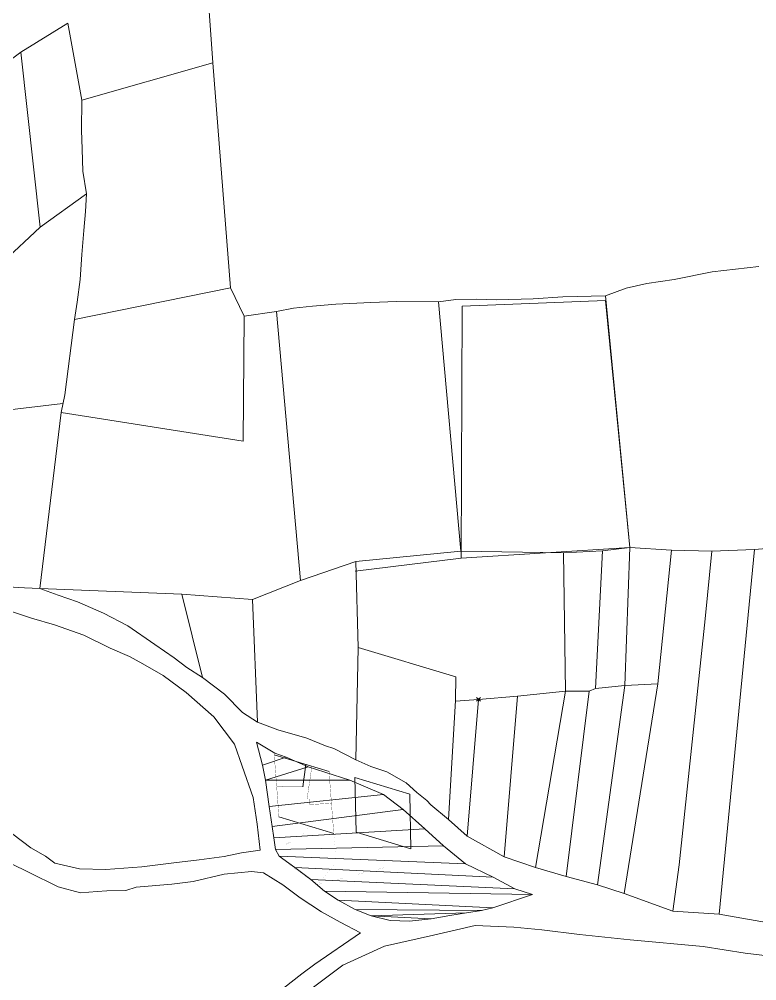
# Model space of a CAD drawing. Header units: millimetres. Extents: x 78982 to 618039, y 503579 to 1320172.
# Drawn here: x 80470 to 81037, y 504417 to 505155 of the extents above; entities that cross this region are included whole.
import ezdxf

# ---------------------------------------------------------------- set-up
doc = ezdxf.new("R2010")
doc.units = ezdxf.units.MM
doc.header["$PDMODE"] = 35
doc.header["$PDSIZE"] = 1.5

msp = doc.modelspace()

# ---------------------------------------------------------------- linework, layer by layer
at = {"color": 1, "lineweight": 0}
for p, q in [((80471.627, 505129.938), (80437.474, 505104.843)), ((80486.396, 504995.595), (80471.627, 505129.938)), ((80518.597, 505093.102), (80619.045, 505121.875)), ((80619.045, 505121.875), (80632.771, 504948.901)), ((80486.396, 504995.595), (80522.071, 505021.208)), ((80458.095, 504969.008), (80486.396, 504995.595)), ((80632.771, 504948.901), (80512.732, 504924.592)), ((80632.771, 504948.901), (80643.318, 504927.106)), ((80920.941, 504942.9), (80939.616, 504749.371)), ((80792.401, 504938.111), (80809.794, 504746.607)), ((80667.942, 504930.803), (80643.318, 504927.106)), ((80686.441, 504724.058), (80667.942, 504930.803)), ((80505.45, 504866.867), (80512.732, 504924.592)), ((80502.483, 504853.128), (80505.45, 504866.867)), ((80364.314, 504843.964), (80503.966, 504859.998)), ((80486.256, 504718.103), (80502.483, 504853.128)), ((80939.616, 504749.371), (80918.541, 504746.965)), ((80935.669, 504643.384), (80939.616, 504749.371)), ((80971.642, 504747.519), (80939.616, 504749.371)), ((81075.285, 504751.66), (81035.416, 504747.878)), ((80809.794, 504746.607), (80729.041, 504738.783)), ((80888.569, 504745.272), (80809.794, 504746.607)), ((80918.541, 504746.965), (80888.569, 504745.272)), ((80890.213, 504639.062), (80888.569, 504745.272)), ((80961.069, 504644.797), (80971.642, 504747.519)), ((81002.646, 504746.677), (80971.642, 504747.519)), ((81035.416, 504747.878), (81002.646, 504746.677)), ((81008.104, 504467.945), (81035.416, 504747.878)), ((80729.041, 504738.783), (80686.441, 504724.058)), ((80729.041, 504738.783), (80730.702, 504672.723)), ((80686.441, 504724.058), (80649.684, 504709.621)), ((80595.286, 504713.635), (80486.256, 504718.103)), ((80611.163, 504649.687), (80595.286, 504713.635)), ((80595.286, 504713.635), (80649.684, 504709.621)), ((80649.684, 504709.621), (80653.544, 504615.367)), ((80730.702, 504672.723), (80728.925, 504586.314)), ((80853.138, 504635.295), (80890.213, 504639.062)), ((80890.213, 504639.062), (80867.128, 504503.743)), ((80890.213, 504639.062), (80908.252, 504639.163)), ((80890.545, 504496.76), (80908.252, 504639.163)), ((80913.068, 504641.223), (80935.669, 504643.384)), ((80935.669, 504643.384), (80914.722, 504490.289)), ((80935.087, 504483.797), (80961.069, 504644.797)), ((80961.069, 504644.797), (80935.669, 504643.384)), ((80800.086, 504540.466), (80805.644, 504631.978)), ((80823.171, 504632.84), (80805.612, 504631.455)), ((80814.644, 504527.843), (80823.171, 504632.84)), ((80853.138, 504635.295), (80823.171, 504632.84)), ((80842.941, 504511.993), (80853.138, 504635.295)), ((80800.086, 504540.466), (80814.644, 504527.843)), ((80814.644, 504527.843), (80842.941, 504511.993)), ((80842.941, 504511.993), (80867.128, 504503.743)), ((80867.128, 504503.743), (80890.545, 504496.76)), ((80890.545, 504496.76), (80914.722, 504490.289)), ((80914.722, 504490.289), (80935.087, 504483.797)), ((80935.087, 504483.797), (80972.519, 504470.032)), ((80972.519, 504470.032), (81008.104, 504467.945)), ((81008.104, 504467.945), (81053.125, 504459.813))]:
    msp.add_line(p, q, dxfattribs=at)
for points in [[(80594.374, 505255.145), (80602.893, 505232.323), (80612.945, 505208.239), (80619.045, 505121.875)], [(80518.597, 505093.102), (80507.83, 505152.25), (80471.627, 505129.938)], [(80522.071, 505021.208), (80519.174, 505038.471), (80518.819, 505055.495), (80518.225, 505069.976), (80518.597, 505093.102)], [(80512.732, 504924.592), (80514.939, 504938.072), (80517.124, 504955.364), (80518.534, 504974.685), (80519.951, 504992.989), (80521.389, 505007.482), (80522.071, 505021.208)], [(81038.704, 504965.418), (81002.903, 504961.15), (80973.463, 504955.394), (80952.647, 504952.227), (80936.661, 504948.58), (80920.941, 504942.9)], [(80920.941, 504942.9), (80888.169, 504941.954), (80865.31, 504940.554), (80837.366, 504939.634), (80821.863, 504940.309), (80805.857, 504939.965), (80792.401, 504938.111)], [(80792.401, 504938.111), (80760.131, 504938.437), (80740.571, 504937.565), (80713.645, 504936.396), (80695.614, 504934.77), (80681.139, 504933.418), (80667.942, 504930.803)], [(80643.318, 504927.106), (80642.359, 504831.3), (80502.483, 504853.128)], [(80324.88, 504766.492), (80340.96, 504754.131), (80359.312, 504744.324), (80375.617, 504737.046), (80393.962, 504728.51), (80411.016, 504723.269), (80428.307, 504721.08), (80444.308, 504722.186), (80461.603, 504719.234), (80474.312, 504718.544), (80486.256, 504718.103)], [(80908.252, 504639.163), (80913.068, 504641.223), (80918.541, 504746.965)], [(80972.519, 504470.032), (80977.39, 504505.635), (80997.362, 504694.808), (81002.646, 504746.677)], [(80486.256, 504718.103), (80500.262, 504712.845), (80515.029, 504707.846), (80535.154, 504699.065), (80553.76, 504689.26), (80574.68, 504674.893), (80589.476, 504664.812), (80599.176, 504657.243), (80611.163, 504649.687)], [(80465.521, 504529.18), (80479.303, 504518.839), (80490.521, 504512.295), (80497.667, 504506.999), (80516.748, 504502.786), (80536.825, 504502.137), (80564.508, 504504.326), (80589.137, 504507.26), (80608.687, 504509.657), (80627.729, 504512.051), (80641.179, 504514.922), (80655.395, 504517.035), (80653.244, 504537.098), (80650.075, 504557.409), (80641.548, 504581.502), (80635.858, 504598.496), (80619.98, 504619.498), (80598.527, 504638.181), (80580.917, 504651.296), (80565.366, 504660.102), (80555.168, 504665.889), (80540.14, 504672.158), (80520.008, 504682.209), (80497.601, 504690.214), (80479.785, 504695.196), (80459.163, 504702.195)], [(80805.644, 504631.978), (80805.79, 504650.275), (80730.702, 504672.723)], [(80611.163, 504649.687), (80628.009, 504636.822), (80641.813, 504622.67), (80653.544, 504615.367)], [(80653.544, 504615.367), (80669.079, 504609.355), (80691.475, 504603.129), (80705.74, 504597.11), (80712.104, 504595.113), (80728.925, 504586.314)], [(80728.925, 504586.314), (80740.643, 504581.298), (80752.863, 504577.301), (80767.65, 504568.744), (80775.824, 504561.421), (80783.484, 504555.111), (80786.553, 504551.825), (80800.086, 504540.466)], [(80732.505, 504453.433), (80716.957, 504461.731), (80702.682, 504469.528), (80686.357, 504480.363), (80672.83, 504490.451), (80658.04, 504499.516), (80648.885, 504500.735), (80627.809, 504498.584), (80603.959, 504492.859), (80587.708, 504490.988), (80560.281, 504488.547), (80552.166, 504485.96), (80537.683, 504485.879), (80530.318, 504485.329), (80517.366, 504484.239), (80500.316, 504488.717), (80477.381, 504500.023), (80464.384, 504506.557)], [(81138.032, 504409.723), (81095.247, 504426.253), (81062.172, 504433.69), (81028.1, 504437.818), (80995.801, 504442.973), (80939.871, 504448.248), (80900.971, 504452.349), (80871.985, 504455.743), (80850.375, 504457.909), (80820.639, 504459.266), (80788.669, 504451.716), (80751.113, 504443.373), (80718.931, 504428.707), (80685.287, 504403.361)], [(80732.505, 504453.433), (80697.584, 504429.35), (80687.464, 504421.923), (80673.554, 504410.918), (80650.538, 504393), (80630.269, 504383.23), (80602.908, 504369.608), (80582.636, 504360.346), (80577.559, 504359.555), (80549.681, 504347.454), (80520.805, 504332.299), (80484.055, 504316.591), (80451.871, 504302.179), (80420.192, 504288.279), (80398.131, 504280.785), (80375.058, 504272.524), (80348.685, 504263.735), (80319.021, 504252.895), (80296.705, 504245.4), (80275.4, 504238.928), (80257.135, 504233.996), (80233.554, 504225.732)]]:
    msp.add_lwpolyline(points, dxfattribs=at)
at = {"color": 1, "lineweight": 0, "ltscale": 0.5, "flags": 128}
msp.add_lwpolyline([(80939.616, 504749.371), (80809.869, 504741.262), (80810.823, 504934.759), (80920.735, 504939.177)], close=True, dxfattribs=at)
msp.add_lwpolyline([(80939.616, 504749.371), (80809.869, 504741.262), (80810.823, 504934.759), (80920.735, 504939.177)], close=True, dxfattribs=at)
for points in [[(80809.869, 504741.262), (80809.869, 504741.262), (80728.616, 504731.371)], [(80708.421, 504577.305), (80666.327, 504590.116)], [(80690.675, 504582.706), (80688.17, 504565.553)], [(80712.046, 504529.843), (80669.953, 504542.655)]]:
    msp.add_lwpolyline(points, dxfattribs=at)
for points, const_width in [([(80669.953, 504542.655), (80712.046, 504529.843), (80708.421, 504577.305), (80666.327, 504590.116)], 0.2), ([(80695.219, 504581.323), (80708.421, 504577.305), (80710.272, 504553.075), (80693.596, 504551.969), (80693.57, 504556.319), (80691.54, 504556.308)], 0.2), ([(80692.89, 504565.491), (80691.54, 504556.308), (80693.596, 504556.319), (80693.596, 504551.969), (80710.272, 504553.075), (80712.046, 504529.843), (80669.953, 504542.655), (80668.178, 504565.887)], 0.2), ([(80699.17, 504490.465), (80676.284, 504507.281), (80670.599, 504512.173), (80668.694, 504515.05), (80667.334, 504517.611), (80686.637, 504527.124), (80692.913, 504535.666), (80712.046, 504529.843), (80714.123, 504507.941)], 0.02)]:
    msp.add_lwpolyline(points, close=True, dxfattribs=dict(at, const_width=const_width))
for points, const_width in [([(80666.327, 504590.116), (80669.953, 504542.655)], 0.2), ([(80695.219, 504581.323), (80692.907, 504565.491), (80668.184, 504565.814)], 0.2), ([(80692.89, 504565.491), (80691.54, 504556.308), (80693.596, 504556.319), (80693.596, 504551.969), (80710.272, 504553.075), (80712.046, 504529.843)], 0.2), ([(80686.637, 504527.124), (80692.913, 504535.666)], 0.02), ([(80692.913, 504535.666), (80712.046, 504529.843)], 0.02), ([(80699.17, 504490.465), (80714.123, 504507.941), (80712.046, 504529.843)], 0.02), ([(80667.353, 504517.617), (80686.637, 504527.124)], 0.02), ([(80667.334, 504517.611), (80668.694, 504515.05), (80670.599, 504512.173), (80676.284, 504507.281), (80699.17, 504490.465)], 0.02), ([(80762.17, 504506.465), (80699.17, 504490.465)], 0.02)]:
    msp.add_lwpolyline(points, dxfattribs=dict(at, const_width=const_width))
at = {"color": 1, "lineweight": 0}
msp.add_lwpolyline([(80770.417, 504559.978), (80728.324, 504572.79), (80729.192, 504530.898), (80771.286, 504518.087)], close=True, dxfattribs=at)
msp.add_point((80823.171, 504632.84), dxfattribs=at)

# ---------------------------------------------------------------- meshes
mesh = msp.add_polyface(dxfattribs=at)
corners = [(80675.554, 504588.555), (80657.296, 504582.353), (80692.368, 504581.026), (80659.652, 504570.677), (80724.444, 504570.788), (80750.171, 504559.752), (80662.311, 504550.617), (80765.485, 504548.149), (80664.69, 504535.13), (80782.087, 504533.504), (80666.011, 504526.497), (80796.394, 504520.371), (80667.334, 504517.611), (80813.245, 504506.489), (80670.16, 504512.29), (80834.396, 504496.19), (80682.153, 504503.718), (80851.217, 504487.391), (80694.404, 504494.385), (80864.71, 504482.892), (80704.874, 504485.55), (80834.28, 504472.811), (80715.333, 504478.493), (80825.653, 504470.729), (80728.588, 504471.453), (80813.976, 504468.885), (80740.813, 504466.44), (80786.816, 504464.158), (80801.284, 504466.78), (80770.31, 504462.54), (80755.317, 504462.964), (80652.619, 504599.861), (80666.897, 504591.555), (80705.096, 504577.032)]
mesh.append_faces([[corners[k] for k in face] for face in [(1, 0, 32, 31), (27, 26, 30, 29)]], dxfattribs={"vtx0": -1, "color": 1})
mesh.append_faces([[corners[k] for k in face] for face in [(2, 3, 4, 33), (25, 26, 27, 28)]], dxfattribs={"vtx0": -1, "vtx1": -1, "color": 1})
mesh.append_faces([[corners[k] for k in face] for face in [(0, 1, 3, 2), (4, 3, 6, 5), (5, 6, 8, 7), (7, 8, 10, 9), (9, 10, 12, 11), (11, 12, 14, 13), (13, 14, 16, 15), (15, 16, 18, 17), (17, 18, 20, 19), (19, 20, 22, 21), (21, 22, 24, 23), (23, 24, 26, 25)]], dxfattribs={"vtx0": -1, "vtx2": -1, "color": 1})

doc.saveas('drawing.dxf')
